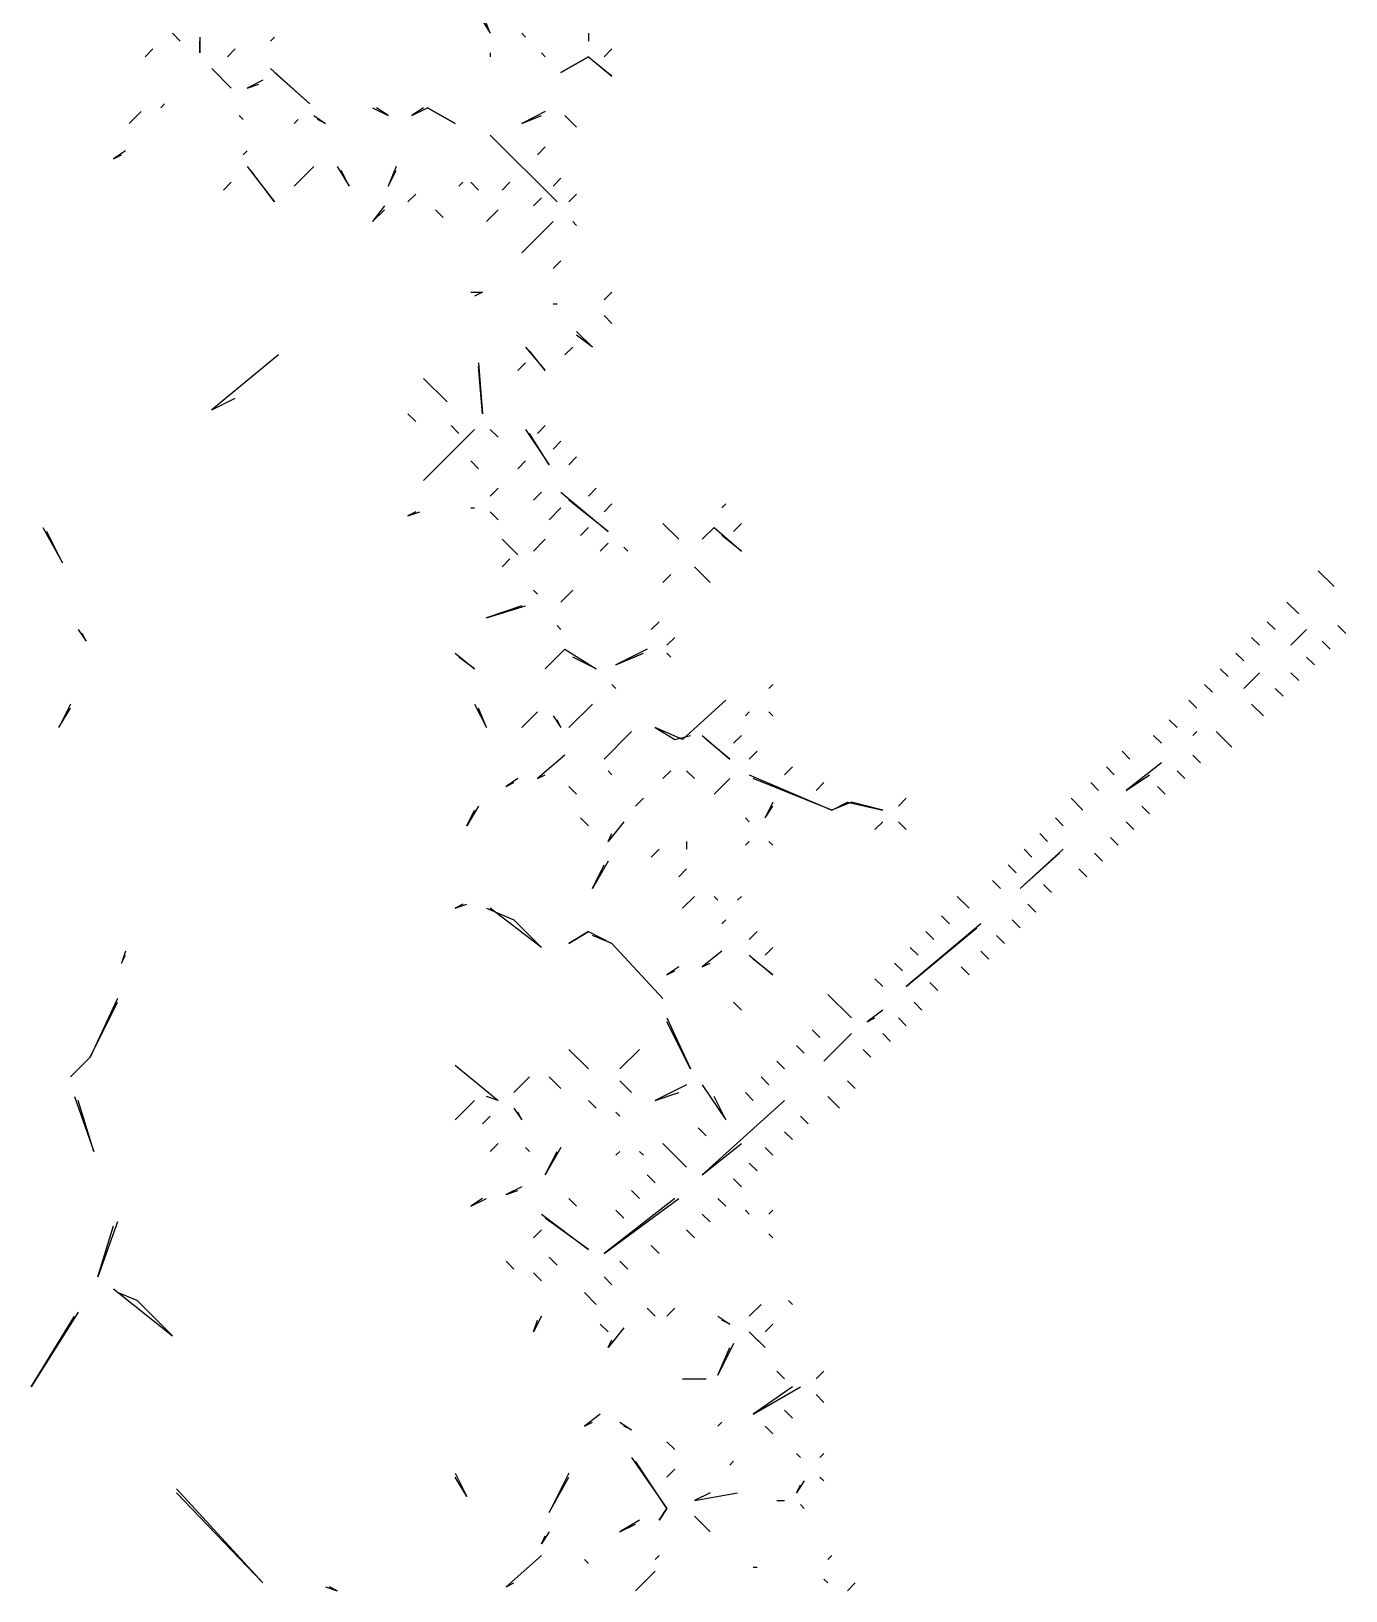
# Model space of a CAD drawing. Extents: x 1 to 2775, y -31 to 2075.
# Drawn here: x 1698.8 to 1754.7, y 706.7 to 772.9 of the extents above; entities that cross this region are included whole.
import ezdxf

# ---------------------------------------------------------------- set-up
doc = ezdxf.new("R2010")
doc.units = 0
doc.layers.add('LINEWORK', color=4, linetype='CONTINUOUS')

msp = doc.modelspace()

# ---------------------------------------------------------------- linework, layer by layer
at = {"layer": 'LINEWORK'}
for points in [[(1717.5, 774.1667), (1718.3333, 772.8333), (1718, 773.6667)], [(1704.8333, 772.8333), (1705.1667, 772.5)], [(1706, 772.6667), (1706, 772), (1706, 772.5)], [(1709.1667, 772.6667), (1709, 772.5)], [(1719.6667, 772.8333), (1719.8333, 772.6667)], [(1722.5, 772.8333), (1722.5, 772.5)], [(1704, 772.1667), (1703.6667, 771.8333)], [(1707.5, 772.1667), (1707.1667, 771.8333)], [(1718.3333, 772), (1718.3333, 771.8333)], [(1720.5, 772), (1720.6667, 771.8333)], [(1722.5, 771.8333), (1721.3333, 771.1667), (1722.5, 771.8333), (1723.5, 771), (1722.6667, 771.6667)], [(1723.5, 772.1667), (1723.1667, 771.8333)], [(1706.5, 771.3333), (1707.3333, 770.5)], [(1709, 771.3333), (1710.6667, 769.8333), (1709.1667, 771.1667)], [(1708.6667, 770.8333), (1708, 770.5), (1708.5, 770.6667)], [(1704.5, 769.8333), (1704.3333, 769.6667)], [(1703.5, 769.5), (1703, 769)], [(1707.6667, 769.3333), (1707.8333, 769.1667)], [(1710.1667, 769.1667), (1710, 769)], [(1710.8333, 769.3333), (1711.3333, 769), (1711, 769.1667)], [(1713.3333, 769.6667), (1714, 769.3333), (1713.5, 769.6667)], [(1715.5, 769.6667), (1715, 769.3333), (1715.6667, 769.6667), (1716.8333, 769), (1715.6667, 769.6667)], [(1720.6667, 769.5), (1719.6667, 769), (1720.5, 769.3333)], [(1721.5, 769.3333), (1722, 768.8333)], [(1718.3333, 768.5), (1721.1667, 765.6667)], [(1720.6667, 768), (1720.3333, 767.6667)], [(1702.8333, 767.8333), (1702.3333, 767.5), (1702.6667, 767.6667)], [(1708, 767.8333), (1707.8333, 767.6667)], [(1708, 767.1667), (1709.1667, 765.6667), (1708.1667, 767)], [(1710.8333, 767.1667), (1710, 766.3333)], [(1711.8333, 767.1667), (1712.3333, 766.3333), (1712, 767)], [(1714.3333, 767.1667), (1714, 766.3333), (1714.3333, 767)], [(1721.3333, 766.6667), (1721, 766.3333)], [(1707.3333, 766.5), (1707, 766.1667)], [(1715.1667, 766), (1714.8333, 765.6667)], [(1717.1667, 766.5), (1717, 766.3333)], [(1717.5, 766.5), (1717.8333, 766.1667)], [(1719.1667, 766.5), (1718.8333, 766.1667)], [(1722, 766), (1721.6667, 765.6667)], [(1713.8333, 765.5), (1713.3333, 764.8333), (1713.8333, 765.3333)], [(1716, 765.3333), (1716.3333, 765)], [(1718.6667, 765.3333), (1718.1667, 764.8333)], [(1720.5, 765.8333), (1720.1667, 765.5)], [(1721, 764.8333), (1719.6667, 763.5)], [(1721.8333, 764.8333), (1722, 764.6667)], [(1721.3333, 763.1667), (1721, 762.8333)], [(1717.5, 761.8333), (1718, 761.8333), (1717.6667, 761.6667)], [(1721, 761.3333), (1721.1667, 761.3333)], [(1723.5, 761.8333), (1723.1667, 761.5)], [(1723.1667, 760.8333), (1723.5, 760.5)], [(1722, 760.1667), (1722.6667, 759.5), (1722, 760)], [(1719.8333, 759.5), (1720.6667, 758.5), (1720, 759.3333)], [(1721.8333, 759.5), (1721.5, 759.1667)], [(1709.3333, 759.1667), (1706.5, 756.8333), (1707.5, 757.3333)], [(1717.8333, 758.8333), (1718, 756.6667), (1717.8333, 758.6667)], [(1719.8333, 758.8333), (1719.5, 758.5)], [(1715.5, 758.1667), (1716.5, 757.1667)], [(1714.8333, 756.6667), (1715.1667, 756.3333)], [(1717.6667, 756), (1715.5, 753.8333), (1717.1667, 755.5)], [(1716.6667, 756.1667), (1717, 755.8333)], [(1718.3333, 756), (1718.6667, 755.6667)], [(1719.8333, 756), (1720.8333, 754.5), (1720, 755.8333)], [(1720.6667, 756.1667), (1720.3333, 755.8333)], [(1721.3333, 755.5), (1721, 755.1667)], [(1717.5, 754.6667), (1717.8333, 754.3333)], [(1719.8333, 754.6667), (1719.5, 754.3333)], [(1722, 754.8333), (1721.6667, 754.5)], [(1718.6667, 753.5), (1718.3333, 753.1667)], [(1720.5, 753.3333), (1720.1667, 753)], [(1721.3333, 753.3333), (1723.3333, 751.6667), (1721.6667, 753)], [(1722.8333, 753.5), (1722.5, 753.1667)], [(1717.5, 752.6667), (1717.6667, 752.6667)], [(1721.3333, 752.6667), (1720.8333, 752.1667)], [(1723.5, 752.8333), (1723.1667, 752.5)], [(1728.3333, 752.8333), (1728.1667, 752.6667)], [(1715.1667, 752.5), (1714.8333, 752.3333), (1715.3333, 752.5)], [(1718.3333, 752.5), (1718.6667, 752.1667)], [(1725.6667, 752), (1726.3333, 751.3333)], [(1729, 752), (1728.6667, 751.6667)], [(1699.3333, 751.8333), (1700.1667, 750.3333), (1699.5, 751.6667)], [(1718.8333, 751.3333), (1719.5, 750.6667)], [(1720.6667, 751.3333), (1720.1667, 750.8333)], [(1722.5, 751.8333), (1722.1667, 751.5)], [(1727.8333, 751.8333), (1727.3333, 751.3333), (1727.8333, 751.8333), (1729, 750.8333), (1728.1667, 751.5)], [(1723.3333, 751.1667), (1723, 750.8333)], [(1724, 751), (1724.1667, 750.8333)], [(1719.1667, 750.5), (1718.8333, 750.1667)], [(1727, 750.1667), (1727.6667, 749.5)], [(1753.5, 750), (1754.1667, 749.3333)], [(1726, 749.8333), (1725.6667, 749.5)], [(1720.1667, 749.1667), (1720.3333, 749)], [(1721.8333, 749.1667), (1721.3333, 748.6667)], [(1752.1667, 748.6667), (1752.6667, 748.1667)], [(1719.6667, 748.5), (1718.1667, 748), (1719.8333, 748.5)], [(1700.8333, 747.5), (1701.1667, 747), (1701, 747.3333)], [(1721.1667, 747.6667), (1721.3333, 747.5)], [(1725.5, 747.8333), (1725.1667, 747.5)], [(1751.3333, 747.8333), (1751.6667, 747.5)], [(1753, 747.5), (1752.3333, 746.8333)], [(1754.3333, 747.6667), (1754.6667, 747.3333)], [(1721.5, 746.6667), (1720.6667, 745.8333), (1721.5, 746.6667), (1722.8333, 745.8333), (1721.8333, 746.3333)], [(1725, 746.6667), (1723.6667, 746), (1724.8333, 746.5)], [(1726.1667, 747.1667), (1725.8333, 746.8333)], [(1750.6667, 747.1667), (1751, 746.8333)], [(1753.6667, 747), (1754, 746.6667)], [(1716.8333, 746.5), (1717.6667, 745.8333), (1717, 746.3333)], [(1725.8333, 746.5), (1726, 746.3333)], [(1750, 746.5), (1750.3333, 746.1667)], [(1753, 746.3333), (1753.3333, 746)], [(1749.3333, 745.8333), (1749.6667, 745.5)], [(1751, 745.6667), (1750.3333, 745)], [(1752.3333, 745.6667), (1752.6667, 745.3333)], [(1723.5, 745.1667), (1723.6667, 745)], [(1730.3333, 745.1667), (1730.1667, 745)], [(1748.6667, 745.1667), (1749, 744.8333)], [(1751.6667, 745), (1752, 744.6667)], [(1700.5, 744.3333), (1700, 743.3333), (1700.5, 744.1667)], [(1717.6667, 744.3333), (1718.1667, 743.3333), (1717.8333, 744.1667)], [(1720.3333, 744), (1719.6667, 743.3333)], [(1722.6667, 744.3333), (1721.6667, 743.3333)], [(1728.3333, 744.5), (1726.5, 742.8333), (1725.3333, 743.3333), (1726.1667, 742.8333), (1726.8333, 743)], [(1729.3333, 744), (1729.1667, 743.8333)], [(1730.1667, 744), (1730.3333, 743.8333)], [(1748, 744.5), (1748.3333, 744.1667)], [(1750.6667, 744.3333), (1751.1667, 743.8333)], [(1721, 743.8333), (1721.3333, 743.3333), (1721.1667, 743.6667)], [(1747.1667, 743.6667), (1747.5, 743.3333)], [(1724.3333, 743.1667), (1723.1667, 742)], [(1727.3333, 743), (1728.5, 742), (1727.5, 742.8333)], [(1729, 743), (1728.6667, 742.6667)], [(1746.5, 743), (1746.8333, 742.6667)], [(1748.3333, 743.1667), (1748.1667, 743)], [(1749.1667, 743.1667), (1749.8333, 742.5)], [(1721.5, 742.1667), (1720.3333, 741.1667), (1720.6667, 741.3333)], [(1729.6667, 742.3333), (1729.3333, 742)], [(1745.1667, 742.3333), (1745.5, 742)], [(1748.1667, 742.1667), (1748.5, 741.8333)], [(1723.3333, 741.5), (1723.5, 741.3333)], [(1726, 741.5), (1725.6667, 741.1667)], [(1726.6667, 741.5), (1727, 741.1667)], [(1731.1667, 741.6667), (1730.8333, 741.3333)], [(1744.5, 741.6667), (1744.8333, 741.3333)], [(1746.8333, 741.8333), (1745.3333, 740.6667), (1746.3333, 741.3333)], [(1747.5, 741.5), (1747.8333, 741.1667)], [(1719.5, 741.1667), (1719, 740.8333), (1719.3333, 741)], [(1721.6667, 740.8333), (1722, 740.5)], [(1728.5, 741.1667), (1727.8333, 740.5)], [(1729.3333, 741.3333), (1732.8333, 739.8333), (1733.5, 740.1667), (1735, 739.8333), (1733.6667, 740.1667), (1732.8333, 739.8333), (1729.5, 741.1667)], [(1732.5, 741), (1732.1667, 740.6667)], [(1743.8333, 741), (1744.1667, 740.6667)], [(1746.6667, 740.8333), (1747, 740.5)], [(1724.8333, 740.3333), (1724.5, 740)], [(1730.3333, 740.1667), (1730, 739.5), (1730.3333, 740)], [(1736, 740.3333), (1735.6667, 740)], [(1743, 740.3333), (1743.5, 739.8333)], [(1717.8333, 740), (1717.3333, 739.1667), (1717.6667, 739.8333)], [(1722.1667, 739.5), (1722.5, 739.1667)], [(1729.1667, 739.5), (1729.3333, 739.3333)], [(1742.3333, 739.5), (1742.6667, 739.1667)], [(1746, 740), (1746.3333, 739.6667)], [(1724, 739.3333), (1723.3333, 738.5), (1723.5, 738.8333)], [(1735, 739.3333), (1734.6667, 739)], [(1735.6667, 739.3333), (1736, 739)], [(1741.6667, 738.8333), (1742, 738.5)], [(1745.3333, 739.3333), (1745.6667, 739)], [(1725.5, 738.1667), (1725.1667, 737.8333)], [(1726.6667, 738.5), (1726.6667, 738.1667)], [(1729.3333, 738.5), (1729.1667, 738.3333)], [(1730.1667, 738.5), (1730.3333, 738.3333)], [(1742.6667, 738.1667), (1740.8333, 736.5), (1742.5, 738)], [(1741, 738.1667), (1741.3333, 737.8333)], [(1744.6667, 738.6667), (1745, 738.3333)], [(1723.3333, 737.6667), (1722.6667, 736.5), (1723.1667, 737.5)], [(1740.3333, 737.5), (1740.6667, 737.1667)], [(1744, 738), (1744.3333, 737.6667)], [(1726.6667, 737.3333), (1726.3333, 737)], [(1739.6667, 736.8333), (1740, 736.5)], [(1743.3333, 737.3333), (1743.6667, 737)], [(1727, 736.1667), (1726.5, 735.6667)], [(1727.8333, 736.1667), (1728, 736)], [(1729, 736.1667), (1728.8333, 736)], [(1738.1667, 736.1667), (1738.6667, 735.6667)], [(1741.8333, 736.6667), (1742.1667, 736.3333)], [(1717.1667, 735.8333), (1716.8333, 735.6667), (1717.3333, 735.8333)], [(1718.1667, 735.6667), (1719.3333, 735.1667), (1720.5, 734), (1718.3333, 735.6667)], [(1741.1667, 735.8333), (1741.5, 735.5)], [(1728.3333, 735.1667), (1728.1667, 735)], [(1739.1667, 735), (1736, 732.3333), (1739, 734.8333)], [(1737.5, 735.3333), (1737.8333, 735)], [(1740.5, 735.1667), (1740.8333, 734.8333)], [(1722.5, 734.6667), (1721.6667, 734.1667), (1722.5, 734.6667), (1723.5, 734.1667), (1725.6667, 731.8333), (1723.5, 734.1667), (1722.6667, 734.5)], [(1729.6667, 734.6667), (1729.3333, 734.3333)], [(1736.8333, 734.6667), (1737.1667, 734.3333)], [(1739.8333, 734.5), (1740.1667, 734.1667)], [(1702.8333, 733.8333), (1702.6667, 733.3333), (1702.8333, 733.6667)], [(1728.1667, 733.8333), (1727.3333, 733.1667), (1727.6667, 733.3333)], [(1729.3333, 733.6667), (1730.3333, 732.8333), (1729.5, 733.5)], [(1730.3333, 734), (1730, 733.6667)], [(1736.1667, 734), (1736.5, 733.6667)], [(1739.1667, 733.8333), (1739.5, 733.5)], [(1726.3333, 733.1667), (1725.8333, 732.8333), (1726.1667, 733)], [(1735.5, 733.3333), (1735.8333, 733)], [(1738.3333, 733.1667), (1738.6667, 732.8333)], [(1734.6667, 732.6667), (1735, 732.3333)], [(1737, 732.5), (1737.3333, 732.1667)], [(1702.5, 731.8333), (1701.3333, 729.3333), (1700.5, 728.5), (1701.3333, 729.3333), (1702.5, 731.6667)], [(1728.6667, 731.6667), (1729, 731.3333)], [(1732.6667, 732), (1733.6667, 731)], [(1736.3333, 731.6667), (1736.6667, 731.3333)], [(1725.8333, 731), (1726.8333, 728.8333), (1725.8333, 730.8333)], [(1735, 731.3333), (1734.3333, 730.8333), (1734.6667, 731)], [(1735.6667, 731), (1736, 730.6667)], [(1732, 730.5), (1732.3333, 730.1667)], [(1733.6667, 730.3333), (1732.5, 729.1667)], [(1735, 730.3333), (1735.3333, 730)], [(1721.6667, 729.6667), (1722.5, 728.8333)], [(1724.6667, 729.6667), (1723.8333, 728.8333)], [(1731.3333, 729.8333), (1731.6667, 729.5)], [(1734.1667, 729.6667), (1734.5, 729.3333)], [(1716.8333, 729), (1718.6667, 727.5), (1718.1667, 727.6667)], [(1730.5, 729.1667), (1730.8333, 728.8333)], [(1720, 728.5), (1719.3333, 727.8333)], [(1720.8333, 728.5), (1721.3333, 728)], [(1723.8333, 728.3333), (1724.3333, 727.8333)], [(1726.6667, 728.1667), (1725.3333, 727.5), (1726.3333, 727.8333)], [(1727.3333, 728.1667), (1728.3333, 726.6667), (1727.8333, 727.6667)], [(1729.8333, 728.5), (1730.1667, 728.1667)], [(1733.5, 728.3333), (1733.8333, 728)], [(1700.6667, 727.6667), (1701.5, 725.3333), (1700.8333, 727.5)], [(1717.6667, 727.5), (1716.8333, 726.6667)], [(1722.5, 727.5), (1722.8333, 727.1667)], [(1730.8333, 727.5), (1727.3333, 724.3333), (1729, 725.6667)], [(1729.1667, 727.8333), (1729.5, 727.5)], [(1732.6667, 727.6667), (1733.1667, 727.1667)], [(1718.3333, 726.8333), (1718, 726.5)], [(1719.3333, 727.1667), (1719.6667, 726.6667), (1719.5, 727)], [(1723.6667, 727), (1723.8333, 726.8333)], [(1731.5, 726.8333), (1731.8333, 726.5)], [(1727.1667, 726.3333), (1727.5, 726)], [(1730.8333, 726.1667), (1731.1667, 725.8333)], [(1718.6667, 725.6667), (1718.3333, 725.3333)], [(1719.8333, 725.5), (1720, 725.3333)], [(1721.3333, 725.5), (1720.6667, 724.3333), (1721.1667, 725.3333)], [(1725.6667, 725.6667), (1726.6667, 724.6667)], [(1730, 725.5), (1730.3333, 725.1667)], [(1723.8333, 725.3333), (1723.6667, 725.1667)], [(1724.6667, 725.3333), (1724.8333, 725.1667)], [(1729.3333, 724.8333), (1729.6667, 724.5)], [(1725, 724.3333), (1725.3333, 724)], [(1728.6667, 724.1667), (1729, 723.8333)], [(1719.6667, 723.8333), (1719, 723.5), (1719.5, 723.6667)], [(1724.3333, 723.6667), (1724.6667, 723.3333)], [(1718, 723.3333), (1717.5, 723), (1718.1667, 723.3333)], [(1721.6667, 723.3333), (1722, 723)], [(1726.1667, 723.3333), (1723.1667, 721), (1726.3333, 723.3333)], [(1723.6667, 722.8333), (1724, 722.5)], [(1728, 723.3333), (1728.3333, 723)], [(1729.1667, 722.8333), (1729.3333, 722.6667)], [(1730.3333, 722.8333), (1730.1667, 722.6667)], [(1702.5, 722.3333), (1701.6667, 720), (1702.3333, 722.1667)], [(1720.5, 722.6667), (1722.5, 721.1667), (1720.6667, 722.5)], [(1727.3333, 722.6667), (1727.6667, 722.3333)], [(1720.5, 722), (1720.1667, 721.6667)], [(1726.6667, 722), (1727, 721.6667)], [(1730.1667, 721.8333), (1730.3333, 721.6667)], [(1720.8333, 720.8333), (1721.1667, 720.5)], [(1725.1667, 721.3333), (1725.5, 721)], [(1719, 720.6667), (1719.3333, 720.3333)], [(1720.1667, 720.1667), (1720.5, 719.8333)], [(1723.8333, 720.6667), (1724.1667, 720.3333)], [(1702.3333, 719.5), (1704.8333, 717.5), (1703.3333, 719), (1702.5, 719.3333)], [(1723.1667, 720), (1723.5, 719.6667)], [(1722.3333, 719.3333), (1722.8333, 718.8333)], [(1729.8333, 718.8333), (1729.3333, 718.3333)], [(1731, 719), (1731.1667, 718.8333)], [(1700.8333, 718.5), (1698.8333, 715.3333), (1700.6667, 718.3333)], [(1720.5, 718.3333), (1720.1667, 717.6667), (1720.3333, 718.1667)], [(1725, 718.6667), (1725.3333, 718.3333)], [(1726.1667, 718.6667), (1725.8333, 718.3333)], [(1728, 718.3333), (1728.5, 718), (1728.1667, 718.1667)], [(1723, 718), (1723.3333, 717.6667)], [(1724, 717.8333), (1723.3333, 717), (1723.5, 717.3333)], [(1729.3333, 717.6667), (1730, 717), (1729.5, 717.5)], [(1730.3333, 718), (1730, 717.6667)], [(1728.6667, 717.1667), (1728, 715.8333), (1728.5, 717)], [(1726.5, 715.6667), (1727.5, 715.6667)], [(1730.5, 716), (1730.8333, 715.6667)], [(1732.5, 716), (1732.1667, 715.6667)], [(1731.1667, 715.3333), (1729.5, 714.1667), (1731.5, 715.3333)], [(1732.1667, 715), (1732.5, 714.6667)], [(1730.8333, 714.3333), (1731.1667, 714)], [(1723, 714.1667), (1722.3333, 713.6667), (1722.6667, 713.8333)], [(1723.8333, 713.8333), (1724.3333, 713.5), (1724, 713.6667)], [(1728.1667, 713.8333), (1728, 713.6667)], [(1730, 713.6667), (1730.3333, 713.3333)], [(1725.8333, 713), (1726.1667, 712.6667)], [(1724.3333, 712.3333), (1725.8333, 710.1667), (1725.5, 709.6667), (1725.8333, 710.1667), (1724.5, 712.1667)], [(1731.3333, 712.5), (1731.5, 712.3333)], [(1732.5, 712.5), (1732.3333, 712.3333)], [(1716.8333, 711.6667), (1717.3333, 710.6667), (1716.8333, 711.5)], [(1721.6667, 711.6667), (1720.8333, 710), (1721.6667, 711.5)], [(1726.1667, 711.8333), (1725.8333, 711.5)], [(1728.6667, 712.1667), (1728.5, 712)], [(1705, 711), (1708.6667, 707), (1705, 710.8333)], [(1731.6667, 711.3333), (1731.3333, 710.8333), (1731.5, 711.1667)], [(1732.3333, 711.5), (1732.5, 711.3333)], [(1727.6667, 710.8333), (1727, 710.5), (1728.8333, 710.8333)], [(1730.5, 710.5), (1730.8333, 710.5)], [(1731.5, 710.3333), (1731.6667, 710.1667)], [(1724.6667, 709.6667), (1723.8333, 709.1667), (1724.5, 709.5)], [(1727, 709.8333), (1727.6667, 709.1667)], [(1720.8333, 709.1667), (1720.5, 708.6667), (1720.6667, 709)], [(1720.5, 708.1667), (1719, 706.8333), (1719.3333, 707)], [(1722.3333, 708), (1722.5, 707.8333)], [(1725.5, 708.1667), (1725.3333, 708)], [(1729.5, 707.6667), (1729.6667, 707.6667)], [(1732.8333, 708.1667), (1732.6667, 708)], [(1725.3333, 707.5), (1724.5, 706.6667)], [(1732.5, 707.1667), (1732.6667, 707)], [(1733.8333, 707), (1733.5, 706.6667)], [(1711.3333, 706.8333), (1711.8333, 706.6667), (1711.5, 706.8333)]]:
    msp.add_lwpolyline(points, dxfattribs=at)

doc.saveas('drawing.dxf')
